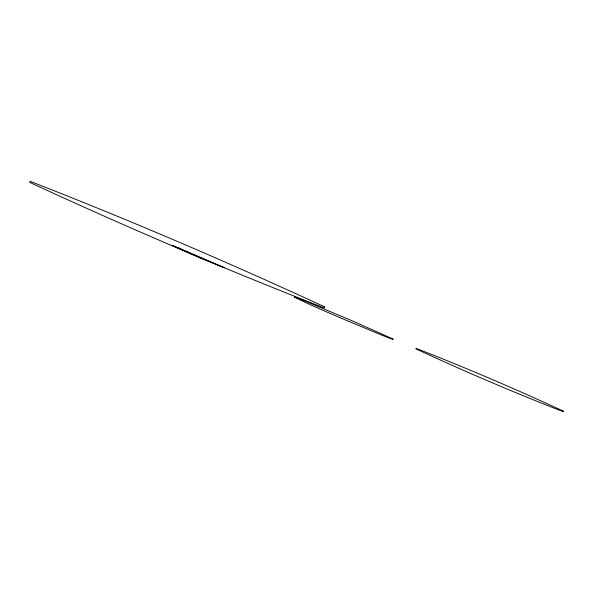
<?xml version="1.0" encoding="UTF-8"?>
<svg xmlns="http://www.w3.org/2000/svg" width="593" height="593" viewBox="0 0 593 593"><rect width="100%" height="100%" fill="white"/><g stroke="black" fill="none" stroke-linecap="round" stroke-linejoin="round"><path stroke-width="0.89" d="M324.667 306.907L324.334 307.967C224.836 269.215 126.568 227.134 29.65 182.34L30.147 181.332C129.585 220.077 227.808 262.121 324.667 306.907M392.907 338.988L392.848 339.166A41.384 0.719 23.1 0 1 379.075 334L343.858 319.293A41.362 0.719 23.1 0 1 309.642 304.417L294.647 297.301A41.488 0.726 23.1 0 1 308.397 302.46L353.398 321.339L392.907 338.988M563.35 411.134L563.18 411.668C513.434 392.292 464.304 371.248 415.841 348.854L416.093 348.35C465.809 367.719 514.917 388.741 563.35 411.134M178.701 247.911L171.496 245.213L198.173 257.132L224.436 267.777L178.701 247.911"/></g></svg>
